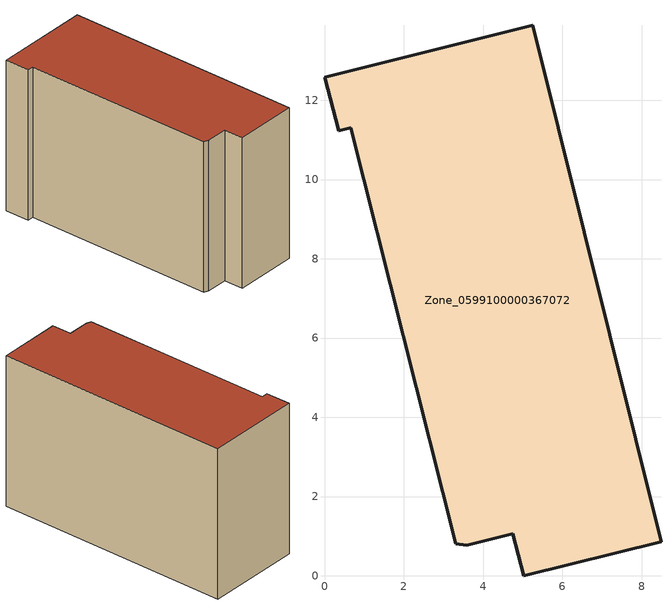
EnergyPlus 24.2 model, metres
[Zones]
Zone_0599100000367072
 floor ground (C_G): 5.26,13.9 8.49,0.86 5.03,0 4.75,1.07 3.59,0.77 3.31,0.81 0.66,11.3 0.35,11.23 0,12.59 z0
 wall outside (C_F): 8.49,0.86 5.26,13.9 0,12.59 0.35,11.23 0.66,11.3 3.31,0.81 3.59,0.77 4.75,1.07 5.03,0 8.49,0.86 z0:8.63
 roof outside (C_R): 3.59,0.77 4.75,1.07 5.03,0 8.49,0.86 5.26,13.9 0,12.59 0.35,11.23 0.66,11.3 3.31,0.81 z8.63
[BUILDING]
Pand.0599100000367072: North Axis=0; Terrain=City; Loads Convergence Tolerance Value=0.04; Temperature Convergence Tolerance Value=0.4; Solar Distribution=FullExterior; Maximum Number of Warmup Days=25; Minimum Number of Warmup Days=1
[Site:Location]
Rotterdam.The.Hague.AP_ZH_NLD Design_Conditions: Latitude=51.96; Longitude=4.45; Time Zone=1; Elevation=-4.5
[SITE:GROUNDTEMPERATURE:BUILDINGSURFACE]
18, 18, 18, 18, 18, 18, 18, 18, 18, 18, 18, 18
[MATERIAL] Thermal Absorptance=0.9; Solar Absorptance=0.7; Visible Absorptance=0.7
Name | Roughness | Thickness | Conductivity | Density | Specific Heat
G.TI.1992-2005 | MediumSmooth | 0.15 | 0.06 | 540 | 1210
F.TI.1992-2005 | Rough | 0.3 | 0.12 | 1920 | 840
R.TI.1992-2005 | MediumRough | 0.2 | 0.08 | 1500 | 1000
[CONSTRUCTION]
C_G: G.TI.1992-2005
C_F: F.TI.1992-2005
C_R: R.TI.1992-2005
[ZONE]
Zone_0599100000367072: Type=1; Multiplier=1; Ceiling Height=Autocalculate; Volume=Autocalculate; Floor Area=autocalculate; Part of Total Floor Area=Yes
[ZONEINFILTRATION:DESIGNFLOWRATE]
Infil_Zone_0599100000367072: Zone or ZoneList or Space or SpaceList=Zone_0599100000367072; Schedule=AlwaysOn; Design Flow Rate Calculation Method=Flow/Area; Flow Rate per Floor Area=0.0015; Constant Term Coefficient=1; Temperature Term Coefficient=0; Velocity Term Coefficient=0; Velocity Squared Term Coefficient=0
[HVACTEMPLATE:ZONE:IDEALLOADSAIRSYSTEM]
Zone_0599100000367072: Maximum Heating Supply Air Temperature=50; Minimum Cooling Supply Air Temperature=13; Maximum Heating Supply Air Humidity Ratio=0.0156; Minimum Cooling Supply Air Humidity Ratio=0.0077; Heating Limit=NoLimit; Cooling Limit=NoLimit; Dehumidification Control Type=ConstantSensibleHeatRatio; Cooling Sensible Heat Ratio=0.7; Dehumidification Setpoint=60; Humidification Control Type=None; Humidification Setpoint=30; Outdoor Air Method=None; Outdoor Air Flow Rate per Person=0.00944; Outdoor Air Flow Rate per Zone Floor Area=0; Outdoor Air Flow Rate per Zone=0; Demand Controlled Ventilation Type=None; Outdoor Air Economizer Type=NoEconomizer; Heat Recovery Type=None; Sensible Heat Recovery Effectiveness=0.7; Latent Heat Recovery Effectiveness=0.65
[ZONECONTROL:THERMOSTAT]
ThermostatControl_Zone_0599100000367072: Zone or ZoneList=Zone_0599100000367072; Control Type Schedule=DualSetpointControlType; Control 1=Thermostat_Zone_0599100000367072; Temperature Difference Between Cutout And Setpoint=0
[THERMOSTATSETPOINT:DUALSETPOINT]
Thermostat_Zone_0599100000367072: Heating Setpoint Temperature Schedule=HeatingSetpoint_Zone_0599100000367072; Cooling Setpoint Temperature Schedule=CoolingSetpoint_Zone_0599100000367072
[SCHEDULE:COMPACT]
HeatingSetpoint_Zone_0599100000367072: Through: 12/31, For: AllDays, Until: 24:00, 21
CoolingSetpoint_Zone_0599100000367072: Through: 12/31, For: AllDays, Until: 24:00, 24
DualSetpointControlType: Through: 12/31, For: AllDays, Until: 24:00, 4
AlwaysOn: Through: 12/31, For: AllDays, Until: 24:00, 1
